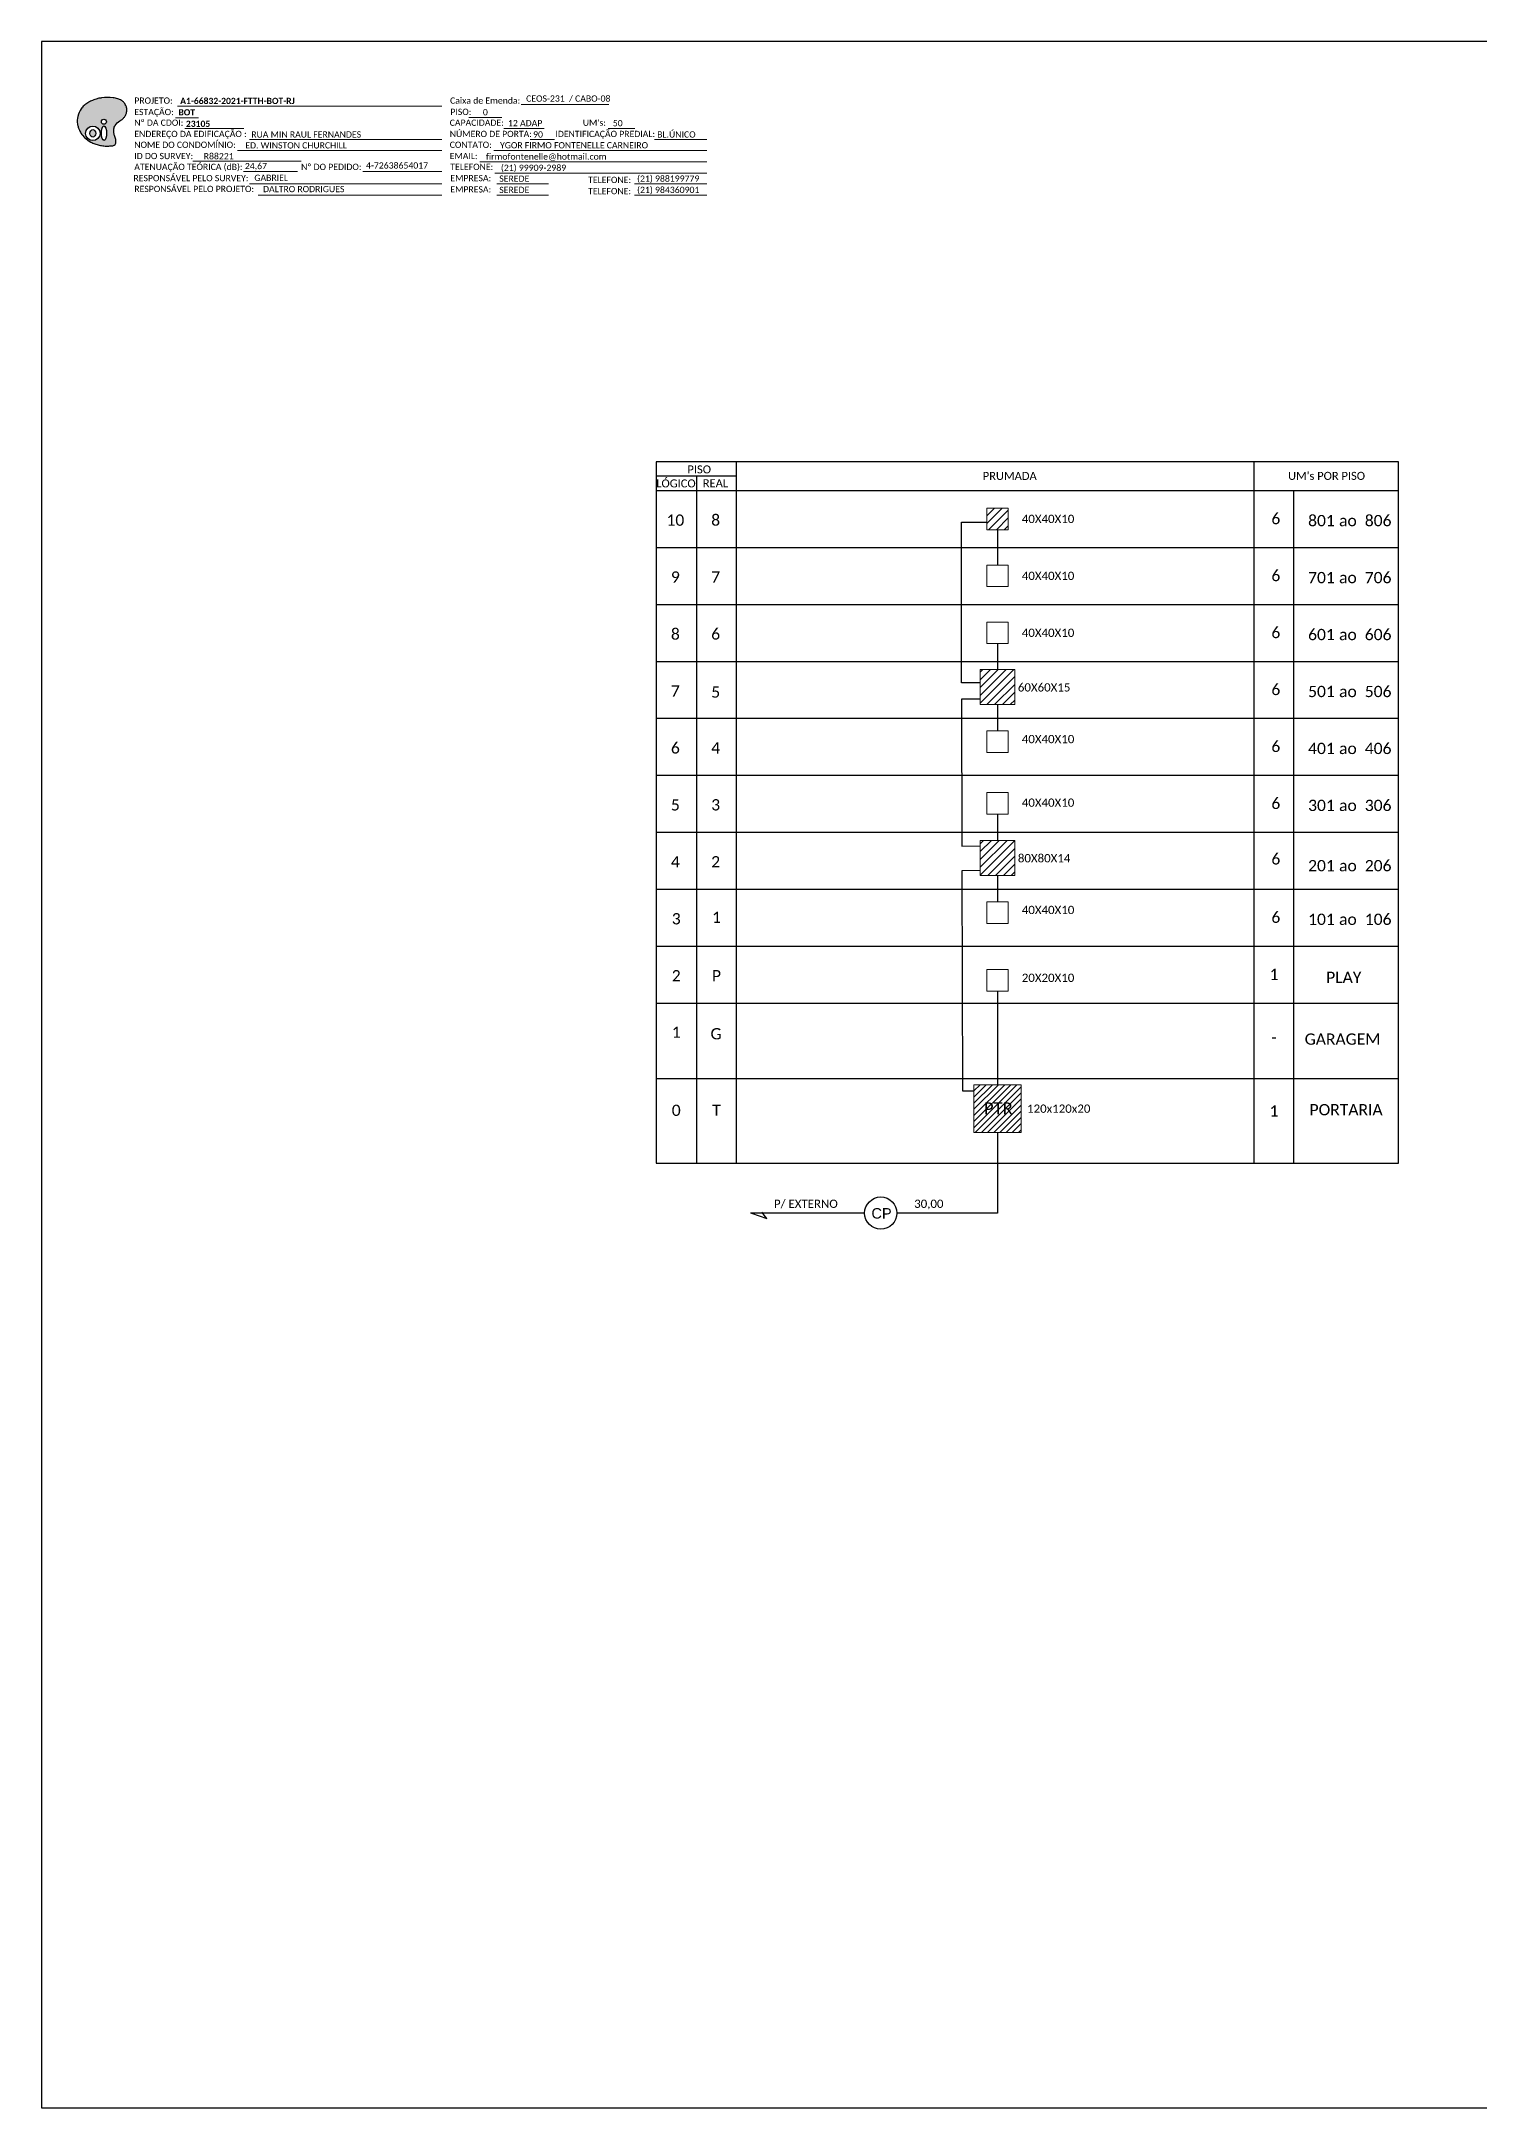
# Model space of a CAD drawing. Header units: metres. Extents: x -1286 to 415, y -500 to 94.
# Drawn here: x -426 to -13, y -500 to 94 of the extents above; entities that cross this region are included whole.
import ezdxf
from ezdxf.enums import TextEntityAlignment as Align

# ---------------------------------------------------------------- set-up
doc = ezdxf.new("R2010")
doc.units = ezdxf.units.M
doc.layers.add('10.1-Caixas Subterrâneas', color=5, linetype='Continuous')
doc.styles.add('ARIAL', font='arial.ttf')
doc.styles.add('WMF-Calibri0', font='calibri.ttf')
doc.styles.add('WMF-Calibri1', font='calibrib.ttf')
pattern_1 = [(45, (-5708.7246, 3131.9679), (-1.122532, 1.122532), [])]

# ---------------------------------------------------------------- blocks, each defined once
blk = doc.blocks.new('OI')
h = blk.add_hatch(color=40)
edge = h.paths.add_edge_path()
edge.add_spline(control_points=[(4.35, -0.67), (3.92, -0.99), (3.26, -1.5), (2.81, -2.59), (2.9, -3.5), (3.06, -4.27), (3.31, -4.85), (3.37, -5.39), (3.4, -5.88), (3.2, -6.4), (2.54, -6.61), (1.65, -6.63), (0.55, -6.67), (-0.56, -6.42), (-1.61, -6.14), (-2.77, -5.61), (-3.92, -4.77), (-4.89, -3.7), (-5.34, -2.65), (-5.6, -1.94), (-5.85, -0.96), (-5.71, 0.47), (-5.1, 2.02), (-4.14, 3.02), (-3.3, 3.61), (-2.37, 4.16), (-1.36, 4.44), (-0.56, 4.7), (0.79, 4.85), (2.24, 4.97), (3.79, 4.57), (4.67, 4.21), (5.44, 3.65), (5.76, 2.99), (6.03, 2.21), (6.01, 1.46), (5.72, 0.64), (5.31, 0.08), (4.88, -0.38), (4.51, -0.55), (4.35, -0.67)], knot_values=[0, 0, 0, 0, 1.60434, 2.417191, 3.427595, 4.282808, 4.776746, 5.304182, 5.888771, 6.258406, 6.858137, 7.79129, 8.986195, 10.124242, 11.187857, 12.242908, 13.953784, 15.414161, 16.515391, 17.349188, 17.675853, 19.552021, 21.515531, 22.568638, 23.63245, 24.621084, 25.782718, 26.745347, 27.142653, 29.870543, 31.004649, 31.921532, 32.709589, 33.801391, 34.042471, 35.192333, 35.971461, 36.628871, 37.254359, 37.836911, 37.836911, 37.836911, 37.836911], degree=3, periodic=0)
h.paths.add_polyline_path([(1.13, -0.87, -1), (-0.04, -0.87, -1)], flags=16)
edge = h.paths.add_edge_path(flags=16)
edge.add_ellipse((0.56, -3.59), major_axis=(-0.02, 1.71), ratio=0.361305, start_angle=0, end_angle=360)
h.paths.add_polyline_path([(-0.36, -3.62, -1), (-3.8, -3.62, -1)], flags=16)
edge = h.paths.add_edge_path(flags=0)
edge.add_ellipse((-2.08, -3.62), major_axis=(0, 0.885), ratio=0.758294, start_angle=0, end_angle=360)
at = {"color": 40}
for centre, radius in [((-2.08, -3.62), 1.72), ((0.54, -0.87), 0.587)]:
    blk.add_circle(centre, radius, dxfattribs=at)
blk.add_ellipse((-2.08, -3.62), major_axis=(0, 0.885), ratio=0.758294, start_param=-3.141592653589792, end_param=3.141592653589792, dxfattribs=at)
blk.add_ellipse((0.56, -3.59), major_axis=(-0.02, 1.71), ratio=0.361305, dxfattribs=at)
at = {"color": 40, "start_tangent": (-0.800898, -0.598801), "end_tangent": (-0.800898, -0.598801)}
blk.add_spline([(4.35, -0.67), (3.2, -1.78), (2.9, -2.54), (2.92, -3.55), (3.12, -4.38), (3.28, -4.85), (3.37, -5.37), (3.35, -5.95), (3.2, -6.29), (2.66, -6.55), (1.73, -6.63), (0.54, -6.62), (-0.58, -6.41), (-1.6, -6.11), (-2.56, -5.67), (-3.95, -4.67), (-4.89, -3.56), (-5.37, -2.56), (-5.64, -1.78), (-5.72, -1.46), (-5.63, 0.42), (-4.84, 2.22), (-4.13, 2.99), (-3.27, 3.62), (-2.4, 4.09), (-1.3, 4.47), (-0.37, 4.72), (0.02, 4.77), (2.75, 4.8), (3.85, 4.53), (4.69, 4.16), (5.31, 3.68), (5.85, 2.73), (5.93, 2.5), (5.94, 1.35), (5.67, 0.62), (5.29, 0.08), (4.84, -0.36), (4.35, -0.67)], degree=3, dxfattribs=at)

msp = doc.modelspace()

# ---------------------------------------------------------------- hatches: boundary and pattern name
h = msp.add_hatch()
h.set_pattern_fill('LINE', color=1, scale=0.5, angle=45)
h.paths.add_polyline_path([(-148.31, -39.99), (-154.44, -39.99), (-154.44, -46.2), (-148.31, -46.2)])
h = msp.add_hatch()
h.set_pattern_fill('LINE', color=1, scale=0.5, angle=45)
h.set_pattern_definition(pattern_1)
h.paths.add_polyline_path([(-156.33, -96.46), (-146.42, -96.46), (-146.42, -86.42), (-156.33, -86.42)])
h = msp.add_hatch()
h.set_pattern_fill('LINE', color=1, scale=0.5, angle=45)
h.set_pattern_definition(pattern_1)
h.paths.add_polyline_path([(-156.33, -145.58), (-146.42, -145.58), (-146.42, -135.54), (-156.33, -135.54)])
h = msp.add_hatch()
h.set_pattern_fill('ANSI31', color=1, scale=10, style=0)
h.set_pattern_definition([(45, (-769.779, -603.4579), (-0.8838835, 0.8838835), [])])
h.paths.add_polyline_path([(-158.16, -219.49), (-144.59, -219.49), (-144.59, -205.74), (-158.16, -205.74)])
h.paths.add_polyline_path([(-156.16, -215.14), (-146.07, -215.14), (-146.07, -209.99), (-156.16, -209.99)], flags=24)

# ---------------------------------------------------------------- linework, layer by layer
msp.add_lwpolyline([(-426.16, -499.81), (414.84, -499.81), (414.84, 94.19), (-426.16, 94.19)], close=True)
at = {"color": 7, "lineweight": 0}
for points in [[(-387.57, 72.24), (-381.02, 72.24)], [(-387.05, 75.52), (-311.08, 75.52)], [(-303.28, 72.28), (-293.8, 72.28)], [(-288.24, 76.01), (-263.11, 76.01)], [(-384.91, 69.17), (-367.93, 69.17)], [(-366.34, 65.93), (-311.08, 65.93)], [(-293.23, 69.17), (-281.62, 69.17)], [(-285.65, 65.93), (-278.7, 65.93)], [(-263.29, 69.17), (-255.63, 69.17)], [(-249.95, 65.93), (-234.92, 65.93)], [(-382.59, 59.75), (-351.54, 59.75)], [(-369.75, 62.82), (-311.08, 62.82)], [(-300.16, 59.58), (-234.89, 59.58)], [(-296.12, 62.82), (-234.89, 62.82)], [(-368.05, 56.79), (-352.54, 56.79)], [(-333.82, 56.79), (-311.06, 56.79)], [(-295.87, 56.34), (-234.89, 56.34)], [(-366.34, 53.23), (-311.08, 53.23)], [(-363.85, 49.99), (-311.08, 49.99)], [(-295.26, 53.23), (-280.46, 53.23)], [(-295.26, 49.99), (-280.46, 49.99)], [(-255.66, 53.23), (-234.89, 53.23)], [(-255.66, 49.99), (-234.89, 49.99)]]:
    msp.add_lwpolyline(points, dxfattribs=at)
at = {"color": 0}
for points in [[(-36.18, -26.7), (-249.5, -26.7)], [(-226.35, -30.82), (-249.5, -30.82)]]:
    msp.add_lwpolyline(points, dxfattribs=at)
for points in [[(-249.5, -26.7), (-249.5, -34.93)], [(-226.35, -34.93), (-226.35, -26.7)], [(-77.77, -26.7), (-77.77, -34.93)], [(-36.18, -34.93), (-36.18, -26.7)], [(-249.5, -34.93), (-36.18, -34.93)], [(-249.5, -34.93), (-36.18, -34.93)], [(-249.5, -34.93), (-36.18, -34.93)], [(-249.5, -34.93), (-249.5, -228.25), (-36.18, -228.25), (-36.18, -34.93)], [(-249.5, -34.93), (-36.18, -34.93)], [(-249.5, -34.93), (-36.18, -34.93)], [(-249.5, -34.93), (-36.18, -34.93)], [(-237.92, -30.82), (-237.92, -34.93)], [(-237.92, -34.93), (-237.92, -228.25)], [(-226.35, -228.25), (-226.35, -34.93)], [(-77.77, -34.93), (-77.77, -228.25)], [(-66.2, -228.25), (-66.2, -34.93)], [(-249.5, -51.3), (-36.18, -51.3)], [(-249.5, -51.3), (-36.18, -51.3)], [(-249.5, -51.3), (-36.18, -51.3)], [(-249.5, -67.67), (-36.18, -67.67)], [(-249.5, -67.67), (-36.18, -67.67)], [(-249.5, -84.04), (-36.18, -84.04)], [(-249.5, -100.42), (-36.18, -100.42)], [(-249.5, -116.79), (-36.18, -116.79)], [(-249.5, -133.16), (-36.18, -133.16)], [(-249.5, -149.53), (-36.18, -149.53)], [(-249.5, -165.9), (-36.18, -165.9)], [(-249.5, -182.28), (-36.18, -182.28)], [(-249.5, -203.93), (-36.18, -203.93)]]:
    msp.add_lwpolyline(points)
at = {"color": 1, "lineweight": 0}
for points in [[(-148.31, -39.99), (-154.44, -39.99), (-154.44, -46.2), (-148.31, -46.2)], [(-146.42, -86.42), (-156.33, -86.42), (-156.33, -96.46), (-146.42, -96.46)], [(-146.42, -135.54), (-156.33, -135.54), (-156.33, -145.58), (-146.42, -145.58)], [(-158.16, -205.74), (-144.59, -205.74), (-144.59, -219.49), (-158.16, -219.49)]]:
    msp.add_lwpolyline(points, close=True, dxfattribs=at)
at = {"color": 3}
for points in [[(-156.33, -90.23), (-161.73, -90.23), (-161.73, -44.04), (-154.44, -44.04)], [(-151.37, -46.2), (-151.37, -56.36)], [(-151.37, -78.86), (-151.37, -86.42)], [(-156.33, -94.88), (-161.69, -94.88), (-161.68, -137.13), (-156.33, -137.1)], [(-151.37, -96.46), (-151.37, -104.03)], [(-151.37, -127.89), (-151.37, -135.45)], [(-156.33, -144.18), (-161.68, -144.27), (-161.49, -207.49), (-158.16, -207.49)], [(-151.37, -145.58), (-151.37, -153.14)], [(-151.37, -178.86), (-151.37, -205.74)]]:
    msp.add_lwpolyline(points, dxfattribs=at)
at = {"lineweight": 0}
for points in [[(-148.31, -56.36), (-154.44, -56.36), (-154.44, -62.57), (-148.31, -62.57)], [(-148.31, -72.73), (-154.44, -72.73), (-154.44, -78.95), (-148.31, -78.95)], [(-148.31, -104.03), (-154.44, -104.03), (-154.44, -110.24), (-148.31, -110.24)], [(-148.31, -121.76), (-154.44, -121.76), (-154.44, -127.97), (-148.31, -127.97)], [(-148.31, -153.14), (-154.44, -153.14), (-154.44, -159.36), (-148.31, -159.36)], [(-148.31, -172.65), (-154.44, -172.65), (-154.44, -178.86), (-148.31, -178.86)]]:
    msp.add_lwpolyline(points, close=True, dxfattribs=at)
at = {"color": 1}
for points in [[(-151.37, -219.49), (-151.37, -242.64), (-180.31, -242.64)], [(-189.56, -242.64), (-222.32, -242.64)], [(-222.11, -242.64), (-217.69, -244.23)], [(-217.69, -244.23), (-219.1, -242.4)]]:
    msp.add_lwpolyline(points, dxfattribs=at)
at = {"color": 5}
msp.add_circle((-184.94, -242.64), 4.63, dxfattribs=at)

# ---------------------------------------------------------------- block references
at = {"color": 7, "xscale": 1.213923925163967, "yscale": 1.213923925163967, "zscale": 1.213923925163967, "rotation": 0.1532896023949059}
msp.add_blockref('OI', (-408.85, 72.14), dxfattribs=at)

# ---------------------------------------------------------------- texts
at = {"color": 7, "lineweight": 0, "style": 'WMF-Calibri0'}
for s, height, p in [('PROJETO:', 1.793, (-399.45, 76.26)), ('Caixa de Emenda:', 1.7927, (-308.7, 76.26)), ('ESTAÇÃO:', 1.793, (-399.45, 72.98)), ('Nº DA CDOI:', 1.7927, (-399.45, 69.91)), ('CAPACIDADE:', 1.7927, (-308.8, 69.91)), ('PISO:', 1.793, (-308.62, 73.03)), ("UM's:", 1.793, (-270.56, 69.91)), ('ENDEREÇO DA EDIFICAÇÃO :', 1.7927, (-399.45, 66.68)), ('NOME DO CONDOMÍNIO:', 1.7927, (-399.45, 63.56)), ('CONTATO:', 1.793, (-308.8, 63.56)), ('NÚMERO DE PORTA:', 1.7927, (-308.8, 66.68)), ('IDENTIFICAÇÃO PREDIAL:', 1.7927, (-278.43, 66.68)), ('ATENUAÇÃO TEÓRICA (dB):', 1.7927, (-399.45, 57.21)), ('ID DO SURVEY:', 1.7927, (-399.45, 60.33)), ('EMAIL:', 1.793, (-308.8, 60.33)), ('RESPONSÁVEL PELO SURVEY:', 1.7927, (-399.69, 53.98)), ('Nº DO PEDIDO:', 1.7927, (-351.53, 57.21)), ('TELEFONE:', 1.793, (-308.62, 57.21)), ('EMPRESA:', 1.793, (-308.62, 53.98)), ('TELEFONE:', 1.793, (-269.02, 53.47)), ('RESPONSÁVEL PELO PROJETO:', 1.7927, (-399.45, 50.87)), ('EMPRESA:', 1.793, (-308.62, 50.74)), ('TELEFONE:', 1.793, (-269.02, 50.24))]:
    msp.add_text(s, height=height, dxfattribs=at).set_placement(p)
at = {"color": 7}
for s, height, style, p in [('A1-66832-2021-FTTH-BOT-RJ', 1.7927, 'WMF-Calibri1', (-386.26, 76.17)), ('CEOS-231  / CABO-08', 1.7927, 'WMF-Calibri0', (-286.84, 76.85)), ('BOT', 1.793, 'WMF-Calibri1', (-386.77, 72.89)), ('0', 1.79, 'WMF-Calibri0', (-299.27, 72.92)), ('12 ADAP', 1.793, 'WMF-Calibri0', (-292.06, 69.79)), ('50', 1.793, 'WMF-Calibri0', (-261.94, 69.77)), ('RUA MIN RAUL FERNANDES ', 1.7927, 'WMF-Calibri0', (-365.83, 66.52)), ('90', 1.793, 'WMF-Calibri0', (-284.84, 66.53)), ('BL.ÚNICO', 1.793, 'WMF-Calibri0', (-249.19, 66.53)), ('R88221', 1.793, 'WMF-Calibri0', (-379.49, 60.28)), ('ED. WINSTON CHURCHILL', 1.7927, 'WMF-Calibri0', (-367.55, 63.39)), ('4-72638654017 ', 1.7927, 'WMF-Calibri0', (-332.87, 57.62)), ('firmofontenelle@hotmail.com', 1.7927, 'WMF-Calibri0', (-298.38, 60.18)), ('YGOR FIRMO FONTENELLE CARNEIRO', 1.7927, 'WMF-Calibri0', (-294.34, 63.42)), ('24,67', 1.793, 'WMF-Calibri0', (-367.67, 57.45)), ('GABRIEL', 1.793, 'WMF-Calibri0', (-364.94, 54.07)), ('SEREDE', 1.793, 'WMF-Calibri0', (-294.56, 53.83)), ('(21) 99909-2989', 1.7927, 'WMF-Calibri0', (-294.09, 56.94)), ('(21) 988199779', 1.7927, 'WMF-Calibri0', (-254.96, 53.83)), ('DALTRO RODRIGUES', 1.7927, 'WMF-Calibri0', (-362.45, 50.83)), ('SEREDE', 1.793, 'WMF-Calibri0', (-294.56, 50.59)), ('(21) 984360901', 1.7927, 'WMF-Calibri0', (-254.96, 50.59)), ('40X40X10', 2.373, 'WMF-Calibri0', (-144.4, -44.27)), ('801', 3.24, 'WMF-Calibri0', (-62.13, -45.2)), ('ao', 3.24, 'WMF-Calibri0', (-53.23, -45.2)), ('806', 3.24, 'WMF-Calibri0', (-45.84, -45.2)), ('40X40X10', 2.373, 'WMF-Calibri0', (-144.4, -60.64)), ('701', 3.24, 'WMF-Calibri0', (-62.13, -61.58)), ('ao', 3.24, 'WMF-Calibri0', (-53.23, -61.58)), ('706', 3.24, 'WMF-Calibri0', (-45.84, -61.58)), ('40X40X10', 2.373, 'WMF-Calibri0', (-144.4, -77.01)), ('601', 3.24, 'WMF-Calibri0', (-62.13, -77.95)), ('ao', 3.24, 'WMF-Calibri0', (-53.23, -77.95)), ('606', 3.24, 'WMF-Calibri0', (-45.84, -77.95)), ('60X60X15', 2.373, 'WMF-Calibri0', (-145.53, -92.71)), ('501', 3.24, 'WMF-Calibri0', (-62.13, -94.32)), ('ao', 3.24, 'WMF-Calibri0', (-53.23, -94.32)), ('506', 3.24, 'WMF-Calibri0', (-45.84, -94.32)), ('40X40X10', 2.373, 'WMF-Calibri0', (-144.4, -107.57)), ('401', 3.24, 'WMF-Calibri0', (-62.13, -110.69)), ('ao', 3.24, 'WMF-Calibri0', (-53.23, -110.69)), ('406', 3.24, 'WMF-Calibri0', (-45.84, -110.69)), ('40X40X10', 2.373, 'WMF-Calibri0', (-144.4, -125.84)), ('301', 3.24, 'WMF-Calibri0', (-62.13, -127.06)), ('ao', 3.24, 'WMF-Calibri0', (-53.23, -127.06)), ('306', 3.24, 'WMF-Calibri0', (-45.84, -127.06)), ('80X80X14', 2.373, 'WMF-Calibri0', (-145.53, -141.82)), ('201', 3.24, 'WMF-Calibri0', (-62.13, -144.39)), ('ao', 3.24, 'WMF-Calibri0', (-53.23, -144.39)), ('206', 3.24, 'WMF-Calibri0', (-45.84, -144.39)), ('40X40X10', 2.373, 'WMF-Calibri0', (-144.4, -156.69)), ('101', 3.24, 'WMF-Calibri0', (-62.13, -159.81)), ('ao', 3.24, 'WMF-Calibri0', (-53.23, -159.81)), ('106', 3.24, 'WMF-Calibri0', (-45.84, -159.81)), ('20X20X10', 2.373, 'WMF-Calibri0', (-144.4, -176.19)), ('PLAY', 3.24, 'WMF-Calibri0', (-56.94, -176.49)), ('GARAGEM', 3.24, 'WMF-Calibri0', (-63.11, -194.25)), ('PTR', 3.433, 'WMF-Calibri0', (-155.3, -214.27)), ('120x120x20', 2.373, 'WMF-Calibri0', (-142.89, -213.81)), ('PORTARIA', 3.24, 'WMF-Calibri0', (-61.72, -214.54)), ('P/ EXTERNO', 2.373, 'WMF-Calibri0', (-215.63, -241.15)), ('30,00', 2.373, 'WMF-Calibri0', (-175.33, -241.15))]:
    msp.add_text(s, height=height, dxfattribs=dict(at, style=style)).set_placement(p)
at = {"color": 7, "style": 'WMF-Calibri1'}
msp.add_text('23105', height=1.793, dxfattribs=at).set_placement((-381.12, 69.6), align=Align.CENTER)
at = {"color": 0, "style": 'WMF-Calibri0'}
for s, p in [('     PISO', (-244.54, -30.01)), ('PRUMADA', (-155.63, -31.89)), ("UM's POR PISO", (-67.89, -31.87)), ('  LÓGICO', (-251.08, -34.04)), ('    REAL', (-239.32, -33.98))]:
    msp.add_text(s, height=2.3, dxfattribs=at).set_placement(p)
at = {"color": 7, "style": 'WMF-Calibri0'}
for tag, flags, p in [('6', 4, (-71.4, -43)), ('10', 4, (-243.96, -43.44)), ('8', 4, (-232.38, -43.42)), ('9', 4, (-243.96, -59.81)), ('7', 4, (-232.38, -59.79)), ('6', 4, (-71.4, -59.37)), ('8', 4, (-243.96, -76.18)), ('6', 4, (-232.38, -76.17)), ('6', 4, (-71.4, -75.75)), ('7', 4, (-243.96, -92.55)), ('5', 4, (-232.38, -92.86)), ('6', 4, (-71.4, -92.12)), ('6', 4, (-71.4, -108.49)), ('6', 4, (-243.96, -108.92)), ('4', 4, (-232.38, -108.91)), ('5', 4, (-243.96, -125.3)), ('3', 4, (-232.38, -125.28)), ('6', 4, (-71.4, -124.86)), ('4', 4, (-243.96, -141.67)), ('2', 4, (-232.38, -141.65)), ('6', 4, (-71.4, -140.82)), ('3', 4, (-243.71, -158.04)), ('1', 4, (-232.14, -157.61)), ('6', 4, (-71.4, -157.6)), ('2', 4, (-243.71, -174.41)), ('P', 4, (-232.14, -174.4)), ('1', 4, (-71.92, -174.01)), ('1', 4, (-243.71, -190.64)), ('G', 4, (-232.27, -191.09)), ('-', 4, (-71.92, -192.1)), ('0', 4, (-243.71, -213.1)), ('T', 12, (-232.14, -213.06)), ('1', 4, (-71.92, -213.27))]:
    msp.add_attdef(tag, text='XX', height=3.24, dxfattribs=dict(at, flags=flags)).set_placement(p, align=Align.MIDDLE_CENTER)
at = {"layer": '10.1-Caixas Subterrâneas', "color": 5, "style": 'ARIAL'}
msp.add_text('CP', height=3, dxfattribs=at).set_placement((-187.62, -244.22))

doc.saveas('drawing.dxf')
